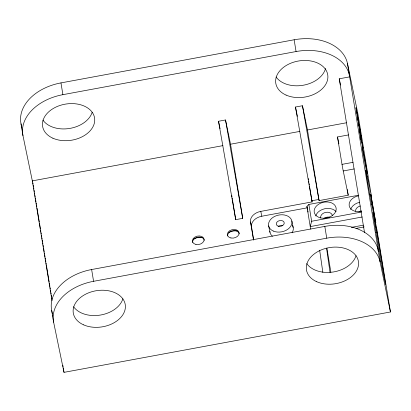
<?xml version="1.0" encoding="UTF-8"?>
<svg xmlns="http://www.w3.org/2000/svg" width="411" height="411" viewBox="0 0 411 411"><rect width="100%" height="100%" fill="white"/><g stroke="black" fill="none" stroke-linecap="round" stroke-linejoin="round"><path stroke-width="0.62" d="M371.482 204.899L371.565 203.825M358.639 195.235L308.867 204.442L311.63 221.257L310.243 226.6L310.757 229.086M362.23 216.987L310.243 226.6L306.93 206.425L308.867 204.442M52.012 300.621L32.33 180.876L22.959 135.62L21.023 123.85A47.435 32.998 -9.3 0 1 60.967 82.899L294.137 39.775A47.435 32.998 -9.3 0 1 347.465 63.474L357.842 113.575L371.385 195.965L366.638 173.18A23.72 0.488 79.5 0 0 366.828 177.444A23.72 0.488 79.5 0 0 371.981 205.664L376.908 229.59L390.45 311.98L64.008 372.356L53.636 322.255L51.699 310.485A47.435 32.998 -9.3 0 1 91.638 269.534L324.813 226.404A47.435 32.998 -9.3 0 1 378.141 250.104L378.474 251.722L347.465 63.474M22.959 135.62A47.435 32.998 -9.3 0 1 62.898 94.669L296.069 51.545A47.435 32.998 -9.3 0 1 349.401 75.244M364.547 232.754L339.239 78.799L349.735 76.857M218.518 121.266L225.516 119.971L230.535 144.215L242.716 218.349L235.724 219.638L218.518 121.266L220.065 128.725M253.525 239.973L250.51 221.95A11.857 8.518 -11.7 0 1 260.79 211.388L312.093 201.893L295.468 107.035L302.46 105.74L307.479 129.984L319.09 200.604L348.225 195.215L347.3 189.563M32.33 180.876L222.911 145.628M230.535 144.215L299.855 131.397M307.479 129.984L346.396 122.786M348.225 195.215L342.569 167.698L337.477 136.966L348.523 134.926M341.983 164.374L353.028 162.33M343.206 170.971L354.251 168.926M366.175 177.018L367.413 176.792M311.857 200.748L318.849 199.453L319.09 200.604M253.664 239.875L251.517 226.795A11.857 8.518 -11.7 0 1 261.792 216.232L307.14 207.848M311.63 221.257L361.403 212.05M351.374 227.386L363.278 225.182M355.998 228.424L364.156 226.918M53.636 322.255A47.435 32.998 -9.3 0 1 93.574 281.304L326.745 238.175A47.435 32.998 -9.3 0 1 380.072 261.874L390.45 311.98M375.865 232.657L377.031 232.441L385.6 284.561L381.413 264.36L372.849 212.235L377.031 232.441M369.725 194.162L370.814 194.609L375.803 222.865L370.814 194.609M373.404 213.787L374.128 214.783M356.635 110.955L356.368 109.788L358.587 121.615L355.983 107.687L356.835 113.015M339.239 78.799L340.529 85.015M337.477 136.966L338.9 143.835M295.468 107.035L297.394 116.359M306.93 206.425L307.572 209.533M307.829 210.776L308.086 212.019M291.846 220.974L293.187 227.437M268.645 225.906L269.986 232.369M260.79 211.388L261.792 216.232M250.51 221.95L251.517 226.795M21.023 123.85L21.932 128.237M22.194 129.486L22.451 130.739M51.699 310.485L52.351 313.629M52.608 314.883L52.87 316.141M357.544 116.472L356.989 113.616M302.46 105.74L318.849 199.453M225.516 119.971L242.716 218.349M378.141 250.104L380.072 261.874M294.137 39.775L296.069 51.545M324.813 226.404L326.745 238.175M326.894 248.1L330.834 272.061M308.26 178.569L308.466 179.828M308.671 181.087L308.882 182.35M309.087 183.609L309.293 184.873M309.504 186.132L312.093 201.893M231.768 195.564L231.974 196.833M232.184 198.097L232.39 199.366M232.6 200.635L235.724 219.638M60.967 82.899L62.898 94.669M91.638 269.534L93.574 281.304M32.438 180.275L32.649 181.539M32.854 182.803L33.065 184.066M33.27 185.33L33.476 186.594M33.687 187.858L33.892 189.122M34.103 190.385L34.308 191.649M34.514 192.913L34.724 194.177M34.93 195.441L35.141 196.699M35.346 197.963L35.557 199.227M35.762 200.491L35.968 201.755M36.178 203.019L36.384 204.282M36.594 205.546L36.8 206.81M37.011 208.074L39.292 221.976M39.502 223.24L40.437 228.927M40.643 230.191L40.853 231.455M41.059 232.718L41.264 233.982M41.475 235.246L41.681 236.51M41.891 237.774L42.097 239.038M42.307 240.301L42.513 241.565M42.718 242.829L42.929 244.093M43.134 245.357L43.345 246.621M43.551 247.884L44.172 251.676M44.383 252.94L44.588 254.198M44.799 255.462L45.005 256.726M45.215 257.99L45.421 259.254M45.626 260.517L45.837 261.781M46.042 263.045L46.253 264.309M46.458 265.573L49.161 282.003M49.366 283.266L49.885 286.426M50.096 287.69L50.301 288.954M50.507 290.217L50.717 291.481M50.923 292.745L51.134 294.009M51.339 295.273L51.55 296.537M51.755 297.8L51.961 299.064M62.868 365.41L63.073 366.674M63.284 367.932L64.008 372.356M326.56 248.29L330.018 272.365M319.655 250.217L322.841 272.395M192.667 242.485A5.929 4.259 -11.7 0 1 197.804 237.204A5.929 4.259 -11.7 0 1 204.329 240.327M227.643 236.017A5.929 4.259 -11.7 0 1 232.78 230.735A5.929 4.259 -11.7 0 1 239.3 233.859M228.835 232.528A10.676 7.665 -11.7 0 1 237.378 230.951M193.37 239.243A10.712 7.691 -11.7 0 1 202.412 237.394M356.034 255.719A26.325 18.315 -9.3 0 1 333.321 271.979A26.325 18.315 -9.3 0 1 306.77 263.61M122.863 298.848A26.325 18.315 -9.3 0 1 100.145 315.103A26.325 18.315 -9.3 0 1 73.6 306.74M325.533 68.478A26.325 18.315 -9.3 0 1 303.071 85.272A26.325 18.315 -9.3 0 1 276.094 76.975M92.187 112.213A26.325 18.315 -9.3 0 1 69.474 128.473A26.325 18.315 -9.3 0 1 42.924 120.104M253.556 239.839A11.857 8.518 -11.7 0 1 253.274 238.76M358.952 211.845A5.929 4.259 -11.7 0 1 361.269 210.848M355.659 211.182A5.929 4.259 -11.7 0 1 360.262 205.998M315.71 215.934A11.148 8.004 -11.7 0 1 324.849 208.721A11.148 8.004 -11.7 0 1 336.136 211.66M350.675 209.502A11.148 8.004 -11.7 0 1 359.568 202.31M320.678 217.635A5.929 4.259 -11.7 0 1 325.815 212.353A5.929 4.259 -11.7 0 1 332.335 215.477M323.996 218.303A5.929 4.259 -11.7 0 1 329.828 217.224M361.49 211.516A11.148 8.004 -11.7 0 1 349.191 205.68A11.148 8.004 -11.7 0 1 358.798 195.728M292.319 225.367A11.857 8.518 -11.7 0 1 292.036 232.801M272.447 236.202A11.857 8.518 -11.7 0 1 269.847 231.265M278.576 226.379A4.033 2.898 -11.7 0 1 282.475 225.382M358.69 124.235L361.546 139.483L358.69 124.235M361.12 137.14L359.687 129.265L361.12 137.14M358.053 120.197L357.755 118.758L359.969 129.763L357.185 115.198L358.053 120.197M359.584 130.415L359.26 128.869L361.038 139.678L361.361 141.225L360.622 136.735L363.016 148.299L359.584 130.415M195.944 244.453A5.929 4.259 -11.7 0 0 204.092 239.197A5.929 4.259 -11.7 0 0 194.747 237.173A5.929 4.259 -11.7 0 0 195.944 244.453M230.92 237.984A5.929 4.259 -11.7 0 0 239.068 232.729A5.929 4.259 -11.7 0 0 229.723 230.705A5.929 4.259 -11.7 0 0 230.92 237.984M316.763 281.725A26.325 18.315 -9.3 0 0 358.397 265.67A26.325 18.315 -9.3 0 0 322.147 249.564A26.325 18.315 -9.3 0 0 316.763 281.725M83.587 324.849A26.325 18.315 -9.3 0 0 125.227 308.8A26.325 18.315 -9.3 0 0 88.976 292.689A26.325 18.315 -9.3 0 0 83.587 324.849M286.087 95.09A26.325 18.315 -9.3 0 0 327.721 79.04A26.325 18.315 -9.3 0 0 291.476 62.929A26.325 18.315 -9.3 0 0 286.087 95.09M52.916 138.219A26.325 18.315 -9.3 0 0 94.551 122.165A26.325 18.315 -9.3 0 0 58.3 106.059A26.325 18.315 -9.3 0 0 52.916 138.219M363.314 153.961A13.044 0.267 79.5 0 0 367.136 173.391A13.044 0.267 79.5 0 0 363.858 154.341A13.044 0.267 79.5 0 0 363.314 153.961M320.811 217.948A11.148 8.004 -11.7 0 0 336.126 208.064A11.148 8.004 -11.7 0 0 318.566 204.262A11.148 8.004 -11.7 0 0 320.811 217.948M273.325 231.064A11.857 8.518 -11.7 0 0 291.918 223.209A11.857 8.518 -11.7 0 0 275.493 216.037A11.857 8.518 -11.7 0 0 273.325 231.064M278.077 226.107A4.033 2.898 -11.7 0 0 284.232 223.194A4.033 2.898 -11.7 0 0 278.427 221.015A4.033 2.898 -11.7 0 0 278.077 226.107"/></g></svg>
